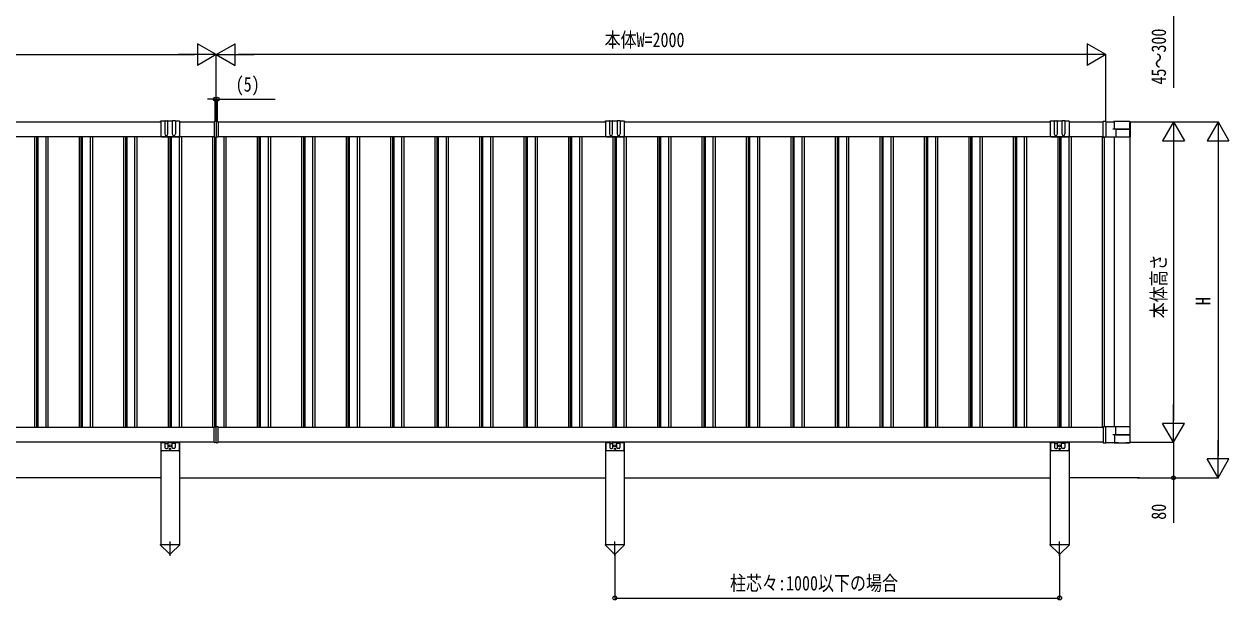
# Model space of a CAD drawing. Units: millimetres, scale not verified. Extents: x -4205 to 4205, y -2970 to 2970.
# Drawn here: x 11 to 2719, y -982 to 312 of the extents above; entities that cross this region are included whole.
import ezdxf
from ezdxf.enums import TextEntityAlignment as Align

# ---------------------------------------------------------------- set-up
doc = ezdxf.new("R2010")
doc.units = ezdxf.units.MM
doc.header["$LTSCALE"] = 16
doc.layers.add('0-3_YKK_A1', color=4, linetype='Continuous')
doc.layers.add('0-4_YKK_D', color=6, linetype='Continuous')
doc.styles.add('ＭＳ ゴシック', font='')
doc.styles.get('ＭＳ ゴシック').set_extended_font_data('MS Gothic')

msp = doc.modelspace()

# ---------------------------------------------------------------- linework, layer by layer
at = {"layer": '0-3_YKK_A1'}
for p, q in [((-640.04, 92.09), (317.96, 92.09)), ((326.96, 93.49), (317.96, 93.49)), ((317.96, 93.49), (317.96, 88.99)), ((317.96, 88.99), (317.96, 60.48)), ((326.96, 93.49), (326.96, 65.01)), ((327.96, 94.49), (332.96, 94.49)), ((343.96, 93.49), (333.96, 93.49)), ((333.96, 65.01), (333.96, 93.49)), ((343.96, 93.49), (343.96, 65.01)), ((349.96, 94.49), (344.96, 94.49)), ((359.96, 93.49), (350.96, 93.49)), ((350.96, 93.49), (350.96, 65.01)), ((359.96, 93.49), (359.96, 88.99)), ((359.96, 92.09), (438.45, 92.09)), ((359.96, 88.99), (359.96, 60.48)), ((438.45, 92.74), (438.45, 91.95)), ((438.45, 91.95), (438.45, 58.71)), ((442.95, 93.21), (438.64, 92.94)), ((442.95, 92.21), (442.95, 58.71)), ((447.45, 92.74), (447.45, 91.95)), ((447.45, 92.09), (1317.96, 92.16)), ((447.45, 91.95), (447.45, 58.71)), ((1326.96, 93.49), (1317.96, 93.49)), ((1317.96, 93.49), (1317.96, 88.99)), ((1317.96, 88.99), (1317.96, 60.48)), ((1326.96, 93.49), (1326.96, 65.01)), ((1327.96, 94.49), (1332.96, 94.49)), ((1343.96, 93.49), (1333.96, 93.49)), ((1333.96, 65.01), (1333.96, 93.49)), ((1343.96, 93.49), (1343.96, 65.01)), ((1349.96, 94.49), (1344.96, 94.49)), ((1359.96, 93.49), (1350.96, 93.49)), ((1350.96, 93.49), (1350.96, 65.01)), ((1359.96, 93.49), (1359.96, 88.99)), ((1359.96, 92.02), (2317.96, 92.09)), ((1359.96, 88.99), (1359.96, 60.48)), ((2326.96, 93.49), (2317.96, 93.49)), ((2317.96, 93.49), (2317.96, 88.99)), ((2317.96, 88.99), (2317.96, 60.48)), ((2326.96, 93.49), (2326.96, 65.01)), ((2327.96, 94.49), (2332.96, 94.49)), ((2343.96, 93.49), (2333.96, 93.49)), ((2333.96, 65.01), (2333.96, 93.49)), ((2343.96, 93.49), (2343.96, 65.01)), ((2349.96, 94.49), (2344.96, 94.49)), ((2359.96, 93.49), (2350.96, 93.49)), ((2350.96, 93.49), (2350.96, 65.01)), ((2359.96, 93.49), (2359.96, 60.48)), ((2359.96, 93.49), (2359.96, 88.99)), ((2359.96, 92.09), (2436.96, 92.09)), ((2436.96, 92.26), (2436.96, 92.96)), ((2436.96, 58.79), (2436.96, 92.26)), ((2437.26, 93.26), (2442.66, 93.31)), ((2442.96, 93.01), (2442.96, 92.31)), ((2442.96, 92.31), (2442.96, 58.79)), ((2442.96, 92.29), (2462.25, 92.29)), ((2461.71, 93.29), (2496.21, 93.29)), ((2462.55, 75.29), (2462.55, 91.99)), ((2496.66, 75.39), (2496.66, 92.01)), ((2497.21, 92.29), (2497.21, 58.79)), ((438.45, 58.09), (-1551.04, 58.09)), ((34.31, 58.09), (34.31, -593.91)), ((38.61, 58.09), (38.61, -593.91)), ((41.51, 58.09), (41.51, -593.91)), ((59.31, 58.09), (59.31, -593.91)), ((64.31, 58.09), (64.31, -593.91)), ((134.31, 58.09), (134.31, -593.91)), ((138.61, 58.09), (138.61, -593.91)), ((141.51, 58.09), (141.51, -593.91)), ((159.31, 58.09), (159.31, -593.91)), ((164.31, 58.09), (164.31, -593.91)), ((234.31, 58.09), (234.31, -593.91)), ((238.61, 58.09), (238.61, -593.91)), ((241.51, 58.09), (241.51, -593.91)), ((259.31, 58.09), (259.31, -593.91)), ((264.31, 58.09), (264.31, -593.91)), ((319.96, 58.48), (338.25, 58.48)), ((334.31, 58.09), (334.31, -593.91)), ((338.61, 58.09), (338.61, -593.91)), ((339.68, 58.48), (357.96, 58.48)), ((341.51, 58.09), (341.51, -593.91)), ((359.31, 58.09), (359.31, -593.91)), ((364.31, 58.09), (364.31, -593.91)), ((434.31, 58.09), (434.31, -593.91)), ((438.45, 58.71), (438.45, 57.91)), ((438.61, 57.71), (438.61, -593.36)), ((439.01, 57.71), (442.95, 57.71)), ((441.69, 57.71), (441.69, -593.35)), ((442.95, 57.71), (442.95, 58.71)), ((446.89, 57.71), (442.95, 57.71)), ((447.45, 58.71), (447.45, 57.91)), ((2436.96, 58.09), (447.45, 58.09)), ((459.49, 58.09), (459.49, -593.91)), ((464.49, 58.09), (464.49, -593.91)), ((534.49, 58.09), (534.49, -593.91)), ((538.79, 58.09), (538.79, -593.91)), ((541.69, 58.09), (541.69, -593.91)), ((559.49, 58.09), (559.49, -593.91)), ((564.49, 58.09), (564.49, -593.91)), ((634.49, 58.09), (634.49, -593.91)), ((638.79, 58.09), (638.79, -593.91)), ((641.69, 58.09), (641.69, -593.91)), ((659.49, 58.09), (659.49, -593.91)), ((664.49, 58.09), (664.49, -593.91)), ((734.49, 58.09), (734.49, -593.91)), ((738.79, 58.09), (738.79, -593.91)), ((741.69, 58.09), (741.69, -593.91)), ((759.49, 58.09), (759.49, -593.91)), ((764.49, 58.09), (764.49, -593.91)), ((834.49, 58.09), (834.49, -593.91)), ((838.79, 58.09), (838.79, -593.91)), ((841.69, 58.09), (841.69, -593.91)), ((859.49, 58.09), (859.49, -593.91)), ((864.49, 58.09), (864.49, -593.91)), ((934.49, 58.09), (934.49, -593.91)), ((938.79, 58.09), (938.79, -593.91)), ((941.69, 58.09), (941.69, -593.91)), ((959.49, 58.09), (959.49, -593.91)), ((964.49, 58.09), (964.49, -593.91)), ((1034.49, 58.09), (1034.49, -593.91)), ((1038.79, 58.09), (1038.79, -593.91)), ((1041.69, 58.09), (1041.69, -593.91)), ((1059.49, 58.09), (1059.49, -593.91)), ((1064.49, 58.09), (1064.49, -593.91)), ((1134.49, 58.09), (1134.49, -593.91)), ((1138.79, 58.09), (1138.79, -593.91)), ((1141.69, 58.09), (1141.69, -593.91)), ((1159.49, 58.09), (1159.49, -593.91)), ((1164.49, 58.09), (1164.49, -593.91)), ((1234.49, 58.09), (1234.49, -593.91)), ((1238.79, 58.09), (1238.79, -593.91)), ((1241.69, 58.09), (1241.69, -593.91)), ((1259.49, 58.09), (1259.49, -593.91)), ((1264.49, 58.09), (1264.49, -593.91)), ((1319.96, 58.48), (1338.25, 58.48)), ((1334.49, 58.09), (1334.49, -593.91)), ((1338.79, 58.09), (1338.79, -593.91)), ((1339.68, 58.48), (1357.96, 58.48)), ((1341.69, 58.09), (1341.69, -593.91)), ((1359.49, 58.09), (1359.49, -593.91)), ((1364.49, 58.09), (1364.49, -593.91)), ((1434.49, 58.09), (1434.49, -593.91)), ((1438.79, 58.09), (1438.79, -593.91)), ((1441.69, 58.09), (1441.69, -593.91)), ((1459.49, 58.09), (1459.49, -593.91)), ((1464.49, 58.09), (1464.49, -593.91)), ((1534.49, 58.09), (1534.49, -593.91)), ((1538.79, 58.09), (1538.79, -593.91)), ((1541.69, 58.09), (1541.69, -593.91)), ((1559.49, 58.09), (1559.49, -593.91)), ((1564.49, 58.09), (1564.49, -593.91)), ((1634.49, 58.09), (1634.49, -593.91)), ((1638.79, 58.09), (1638.79, -593.91)), ((1641.69, 58.09), (1641.69, -593.91)), ((1659.49, 58.09), (1659.49, -593.91)), ((1664.49, 58.09), (1664.49, -593.91)), ((1734.49, 58.09), (1734.49, -593.91)), ((1738.79, 58.09), (1738.79, -593.91)), ((1741.69, 58.09), (1741.69, -593.91)), ((1759.49, 58.09), (1759.49, -593.91)), ((1764.49, 58.09), (1764.49, -593.91)), ((1834.49, 58.09), (1834.49, -593.91)), ((1838.79, 58.09), (1838.79, -593.91)), ((1841.69, 58.09), (1841.69, -593.91)), ((1859.49, 58.09), (1859.49, -593.91)), ((1864.49, 58.09), (1864.49, -593.91)), ((1934.49, 58.09), (1934.49, -593.91)), ((1938.79, 58.09), (1938.79, -593.91)), ((1941.69, 58.09), (1941.69, -593.91)), ((1959.49, 58.09), (1959.49, -593.91)), ((1964.49, 58.09), (1964.49, -593.91)), ((2034.49, 58.09), (2034.49, -593.91)), ((2038.79, 58.09), (2038.79, -593.91)), ((2041.69, 58.09), (2041.69, -593.91)), ((2059.49, 58.09), (2059.49, -593.91)), ((2064.49, 58.09), (2064.49, -593.91)), ((2134.49, 58.09), (2134.49, -593.91)), ((2138.79, 58.09), (2138.79, -593.91)), ((2141.69, 58.09), (2141.69, -593.91)), ((2159.49, 58.09), (2159.49, -593.91)), ((2164.49, 58.09), (2164.49, -593.91)), ((2234.49, 58.09), (2234.49, -593.91)), ((2238.79, 58.09), (2238.79, -593.91)), ((2241.69, 58.09), (2241.69, -593.91)), ((2259.49, 58.09), (2259.49, -593.91)), ((2264.49, 58.09), (2264.49, -593.91)), ((2319.96, 58.48), (2338.24, 58.48)), ((2334.49, 58.09), (2334.49, -593.91)), ((2338.79, 58.09), (2338.79, -593.91)), ((2339.67, 58.48), (2357.96, 58.48)), ((2341.69, 58.09), (2341.69, -593.91)), ((2359.49, 58.09), (2359.49, -593.91)), ((2364.49, 58.09), (2364.49, -593.91)), ((2434.49, 58.09), (2434.49, -593.91)), ((2436.96, 58.09), (2436.96, 58.79)), ((2442.66, 57.79), (2437.26, 57.79)), ((2438.79, 57.79), (2438.79, -593.61)), ((2458.05, 57.79), (2442.66, 57.79)), ((2442.96, 58.79), (2442.96, 58.09)), ((2465.56, 57.79), (2458.05, 57.79)), ((2465.33, 75.29), (2458.18, 75.29)), ((2461.66, 57.79), (2461.66, -593.61)), ((2462.36, 57.79), (2461.71, 57.79)), ((2471.5, 57.79), (2462.36, 57.79)), ((2496.66, 75.39), (2462.55, 75.39)), ((2465.33, 75.29), (2496.66, 75.29)), ((2465.33, 75.29), (2465.33, 58.09)), ((2465.33, 75.29), (2465.33, 58.09)), ((2496.36, 57.79), (2465.56, 57.79)), ((2486.42, 57.79), (2471.5, 57.79)), ((2495.55, 57.79), (2486.42, 57.79)), ((2496.21, 57.79), (2495.55, 57.79)), ((2496.66, 58.09), (2496.66, 75.29)), ((2496.66, 57.9), (2496.66, -593.72)), ((-1551.04, -593.91), (438.45, -593.91)), ((438.45, -594.35), (438.45, -593.55)), ((438.45, -627.59), (438.45, -594.35)), ((439.01, -593.35), (442.95, -593.35)), ((442.95, -593.35), (442.95, -594.35)), ((446.89, -593.35), (442.95, -593.35)), ((442.95, -627.85), (442.95, -594.35)), ((447.45, -594.35), (447.45, -593.55)), ((447.45, -593.91), (2436.96, -593.91)), ((447.45, -627.59), (447.45, -594.35)), ((2436.96, -593.91), (2436.96, -594.61)), ((2436.96, -594.61), (2436.96, -628.08)), ((2442.66, -593.61), (2437.26, -593.61)), ((2458.05, -593.61), (2442.66, -593.61)), ((2442.96, -594.61), (2442.96, -593.91)), ((2442.96, -628.13), (2442.96, -594.61)), ((2465.56, -593.61), (2458.05, -593.61)), ((2462.36, -593.61), (2461.71, -593.61)), ((2471.5, -593.61), (2462.36, -593.61)), ((2465.33, -611.11), (2465.33, -593.91)), ((2465.33, -611.11), (2465.33, -593.91)), ((2496.36, -593.61), (2465.56, -593.61)), ((2486.42, -593.61), (2471.5, -593.61)), ((2495.55, -593.61), (2486.42, -593.61)), ((2496.21, -593.61), (2495.55, -593.61)), ((2496.66, -593.91), (2496.66, -611.11)), ((2497.21, -628.11), (2497.21, -594.61)), ((2465.33, -611.11), (2458.18, -611.11)), ((2462.55, -611.11), (2462.55, -627.81)), ((2496.66, -611.21), (2462.55, -611.21)), ((2465.33, -611.11), (2496.66, -611.11)), ((2496.66, -611.21), (2496.66, -627.84)), ((438.45, -627.91), (-1551.04, -627.91)), ((317.96, -627.91), (317.96, -857.91)), ((318.46, -627.91), (318.46, -644.88)), ((327.46, -629.38), (318.46, -629.38)), ((357.46, -646.88), (320.46, -646.88)), ((327.46, -627.88), (327.46, -639.88)), ((328.46, -630.38), (333.46, -630.38)), ((329.46, -641.88), (332.46, -641.88)), ((334.46, -639.88), (334.46, -627.88)), ((343.46, -629.38), (334.46, -629.38)), ((343.46, -639.88), (343.46, -627.88)), ((349.46, -630.38), (344.46, -630.38)), ((348.46, -641.88), (345.46, -641.88)), ((350.46, -627.88), (350.46, -639.88)), ((359.46, -629.38), (350.46, -629.38)), ((359.46, -627.91), (359.46, -644.88)), ((359.96, -627.91), (359.96, -857.91)), ((438.45, -628.39), (438.45, -627.59)), ((442.95, -628.85), (438.64, -628.59)), ((447.45, -628.39), (447.45, -627.59)), ((2436.96, -627.91), (447.45, -627.91)), ((1317.96, -627.91), (1317.96, -857.91)), ((1318.46, -627.91), (1318.46, -644.88)), ((1327.46, -629.38), (1318.46, -629.38)), ((1357.46, -646.88), (1320.46, -646.88)), ((1327.46, -627.88), (1327.46, -639.88)), ((1328.46, -630.38), (1333.46, -630.38)), ((1329.46, -641.88), (1332.46, -641.88)), ((1334.46, -639.88), (1334.46, -627.88)), ((1343.46, -629.38), (1334.46, -629.38)), ((1343.46, -639.88), (1343.46, -627.88)), ((1349.46, -630.38), (1344.46, -630.38)), ((1348.46, -641.88), (1345.46, -641.88)), ((1350.46, -627.88), (1350.46, -639.88)), ((1359.46, -629.38), (1350.46, -629.38)), ((1359.46, -627.91), (1359.46, -644.88)), ((1359.96, -627.91), (1359.96, -857.91)), ((2317.96, -627.91), (2317.96, -857.91)), ((2318.46, -627.91), (2318.46, -644.88)), ((2327.46, -629.38), (2318.46, -629.38)), ((2357.46, -646.88), (2320.46, -646.88)), ((2327.46, -627.88), (2327.46, -639.88)), ((2328.46, -630.38), (2333.46, -630.38)), ((2329.46, -641.88), (2332.46, -641.88)), ((2334.46, -639.88), (2334.46, -627.88)), ((2343.46, -629.38), (2334.46, -629.38)), ((2343.46, -639.88), (2343.46, -627.88)), ((2349.46, -630.38), (2344.46, -630.38)), ((2348.46, -641.88), (2345.46, -641.88)), ((2350.46, -627.88), (2350.46, -639.88)), ((2359.46, -629.38), (2350.46, -629.38)), ((2359.46, -627.91), (2359.46, -644.88)), ((2359.96, -627.91), (2359.96, -857.91)), ((2436.96, -628.08), (2436.96, -628.78)), ((2437.26, -629.08), (2442.66, -629.13)), ((2442.96, -628.11), (2462.25, -628.11)), ((2442.96, -628.83), (2442.96, -628.13)), ((2461.71, -629.11), (2496.21, -629.11)), ((317.96, -707.91), (-640.04, -707.91)), ((359.96, -707.91), (1317.96, -707.91)), ((1359.96, -707.91), (2317.96, -707.91)), ((2518.14, -707.91), (2359.96, -707.91)), ((317.76, -858.91), (317.76, -857.91)), ((317.76, -857.91), (360.16, -857.91)), ((317.76, -858.91), (335.44, -876.46)), ((338.96, -883.42), (338.96, -850.95)), ((360.16, -858.91), (342.48, -876.46)), ((360.16, -857.91), (360.16, -858.91)), ((1317.76, -858.91), (1317.76, -857.91)), ((1317.76, -857.91), (1360.16, -857.91)), ((1317.76, -858.91), (1335.44, -876.46)), ((1338.96, -883.42), (1338.96, -850.95)), ((1360.16, -858.91), (1342.48, -876.46)), ((1360.16, -857.91), (1360.16, -858.91)), ((2317.76, -858.91), (2317.76, -857.91)), ((2317.76, -857.91), (2360.16, -857.91)), ((2317.76, -858.91), (2335.44, -876.46)), ((2338.96, -883.42), (2338.96, -850.95)), ((2360.16, -858.91), (2342.48, -876.46)), ((2360.16, -857.91), (2360.16, -858.91))]:
    msp.add_line(p, q, dxfattribs=at)
for points in [[(442.95, 92.21), (442.95, 93.21), (447.27, 92.94)], [(442.95, -627.85), (442.95, -628.85), (447.27, -628.59)]]:
    msp.add_lwpolyline(points, dxfattribs=at)
for centre, radius in [((338.96, -635.88), 2.1), ((338.96, -642.88), 1.65), ((1338.96, -635.88), 2.1), ((1338.96, -642.88), 1.65), ((2338.96, -635.88), 2.1), ((2338.96, -642.88), 1.65)]:
    msp.add_circle(centre, radius, dxfattribs=at)
for centre, radius, start, end in [((317.96, 91.49), 2, 90, 162.54246), ((327.96, 93.49), 1, 90, 180), ((332.96, 93.49), 1, 0, 90), ((344.96, 93.49), 1, 90, 180), ((349.96, 93.49), 1, 0, 90), ((359.96, 91.49), 2, 17.45754, 90), ((438.65, 92.74), 0.2, 93.5, 180), ((447.25, 92.74), 0.2, 0, 86.5), ((1317.96, 91.49), 2, 90, 162.54246), ((1327.96, 93.49), 1, 90, 180), ((1332.96, 93.49), 1, 0, 90), ((1344.96, 93.49), 1, 90, 180), ((1349.96, 93.49), 1, 0, 90), ((1359.96, 91.49), 2, 17.45754, 90), ((2317.96, 91.49), 2, 90, 162.54246), ((2327.96, 93.49), 1, 90, 180), ((2332.96, 93.49), 1, 0, 90), ((2344.96, 93.49), 1, 90, 180), ((2349.96, 93.49), 1, 0, 90), ((2359.96, 91.49), 2, 17.45754, 90), ((2437.26, 92.96), 0.3, 90.5, 180), ((2442.66, 93.01), 0.3, 0, 90.5), ((2478.96, -103.12), 196.21, 84.90439, 95.09561), ((2462.25, 91.99), 0.3, 0, 90), ((2496.36, 92.01), 0.3, 0, 84.90439), ((319.96, 60.48), 2, 180, 270), ((330.46, 65.01), 3.5, 180.00009, 359.99984), ((338.96, 57.78), 1, 44.427, 135.573), ((347.46, 65.01), 3.5, 180.00016, 359.99991), ((357.96, 60.48), 2, 270, 0), ((438.66, 57.91), 0.201, 179.90369, 269.4192), ((447.25, 57.91), 0.201, 270.5808, 0.09631), ((1319.96, 60.48), 2, 180, 270), ((1330.46, 65.01), 3.5, 180.00009, 359.99984), ((1338.96, 57.78), 1, 44.427, 135.573), ((1347.46, 65.01), 3.5, 180.00016, 359.99991), ((1357.96, 60.48), 2, 270, 0), ((2319.96, 60.48), 2, 180, 270), ((2330.46, 65.01), 3.5, 180.00009, 359.99984), ((2338.96, 57.78), 1, 44.427, 135.573), ((2347.46, 65.01), 3.5, 180.00016, 359.99991), ((2357.96, 60.48), 2, 270, 0), ((2437.26, 58.09), 0.3, 180, 270), ((2442.66, 58.09), 0.3, 270, 0), ((2465.6, 58.06), 0.272, 173.55811, 261.61941), ((2465.6, 58.06), 0.272, 173.55811, 261.61941), ((2496.36, 58.09), 0.3, 270, 0), ((438.66, -593.55), 0.201, 90.5808, 180.09631), ((447.25, -593.55), 0.201, 359.90369, 89.4192), ((2437.26, -593.91), 0.3, 90, 180), ((2442.66, -593.91), 0.3, 0, 90), ((2465.6, -593.88), 0.272, 98.38059, 186.44189), ((2465.6, -593.88), 0.272, 98.38059, 186.44189), ((2496.36, -593.91), 0.3, 0, 90), ((320.46, -644.88), 2, 180, 270), ((328.46, -629.38), 1, 180, 270), ((329.46, -639.88), 2, 180, 270), ((332.46, -639.88), 2, 270, 0), ((333.46, -629.38), 1, 270, 0), ((344.46, -629.38), 1, 180, 270), ((345.46, -639.88), 2, 180, 270), ((348.46, -639.88), 2, 270, 0), ((349.46, -629.38), 1, 270, 0), ((357.46, -644.88), 2, 270, 0), ((438.65, -628.39), 0.2, 180, 266.5), ((447.25, -628.39), 0.2, 273.5, 0), ((1320.46, -644.88), 2, 180, 270), ((1328.46, -629.38), 1, 180, 270), ((1329.46, -639.88), 2, 180, 270), ((1332.46, -639.88), 2, 270, 0), ((1333.46, -629.38), 1, 270, 0), ((1344.46, -629.38), 1, 180, 270), ((1345.46, -639.88), 2, 180, 270), ((1348.46, -639.88), 2, 270, 0), ((1349.46, -629.38), 1, 270, 0), ((1357.46, -644.88), 2, 270, 0), ((2320.46, -644.88), 2, 180, 270), ((2328.46, -629.38), 1, 180, 270), ((2329.46, -639.88), 2, 180, 270), ((2332.46, -639.88), 2, 270, 0), ((2333.46, -629.38), 1, 270, 0), ((2344.46, -629.38), 1, 180, 270), ((2345.46, -639.88), 2, 180, 270), ((2348.46, -639.88), 2, 270, 0), ((2349.46, -629.38), 1, 270, 0), ((2357.46, -644.88), 2, 270, 0), ((2437.26, -628.78), 0.3, 180, 269.5), ((2442.66, -628.83), 0.3, 269.5, 0), ((2478.96, -432.7), 196.21, 264.90439, 275.09561), ((2462.25, -627.81), 0.3, 270, 0), ((2496.36, -627.84), 0.3, 275.09561, 0), ((338.96, -872.91), 5, 225.20979, 314.79021), ((338.96, -872.91), 5, 225.20979, 314.79021), ((1338.96, -872.91), 5, 225.20979, 314.79021), ((1338.96, -872.91), 5, 225.20979, 314.79021), ((2338.96, -872.91), 5, 225.20979, 314.79021), ((2338.96, -872.91), 5, 225.20979, 314.79021)]:
    msp.add_arc(centre, radius, start, end, dxfattribs=at)
for centre, major_axis, ratio, start_param, end_param in [((2461.71, 92.29), (0.707, -0.707), 0.99997, 2.3562326, 3.9269527), ((2496.21, 92.29), (0.707, 0.707), 0.99997, 5.4978252, 7.0685454), ((439.01, 58.71), (6.74, 0), 0.148374, 4.6587856, 4.712389), ((446.89, 58.71), (6.74, 0), 0.148374, 4.712389, 4.7659923), ((2496.21, 58.79), (1, 0), 0.999985, 4.712389, 6.2831853), ((439.01, -594.35), (6.74, 0), 0.148374, 1.5707963, 1.6243997), ((446.89, -594.35), (6.74, 0), 0.148374, 1.517193, 1.5707963), ((2496.21, -594.61), (1, 0), 0.999985, 6.2831853, 7.8539816), ((2461.71, -628.11), (0.707, 0.707), 0.99997, 2.3562326, 3.9269527), ((2496.21, -628.11), (0.707, -0.707), 0.99997, 5.4978252, 7.0685454)]:
    msp.add_ellipse(centre, major_axis=major_axis, ratio=ratio, start_param=start_param, end_param=end_param, dxfattribs=at)
at = {"layer": '0-4_YKK_D'}
for p, q in [((442.96, 243.09), (400.52, 267.59)), ((400.52, 267.59), (400.52, 218.59)), ((442.96, 243.09), (485.39, 267.59)), ((442.96, 93.09), (442.96, 244.09)), ((442.96, 122.58), (442.96, 244.09)), ((485.39, 218.59), (485.39, 267.59)), ((2442.96, 243.09), (2400.52, 267.59)), ((2400.52, 267.59), (2400.52, 218.59)), ((2442.96, 94.39), (2442.96, 244.09)), ((-1508.04, 243.09), (393.96, 243.09)), ((442.96, 243.09), (358.09, 243.09)), ((442.96, 243.09), (400.52, 218.59)), ((442.96, 243.09), (485.39, 218.59)), ((442.96, 243.09), (527.83, 243.09)), ((2393.96, 243.09), (491.96, 243.09)), ((2442.96, 243.09), (2358.09, 243.09)), ((2442.96, 243.09), (2400.52, 218.59)), ((440.46, 143.09), (423.46, 143.09)), ((440.46, 93.09), (440.46, 144.09)), ((440.46, 143.09), (445.46, 143.09)), ((445.46, 93.09), (445.46, 144.09)), ((445.46, 143.09), (575.06, 143.09)), ((2495.96, 92.09), (2595.96, 92.09)), ((2495.96, 92.09), (2695.96, 92.09)), ((2594.96, 92.09), (2570.46, 49.65)), ((2594.96, 92.09), (2619.46, 49.65)), ((2594.96, 92.09), (2594.96, 7.22)), ((2694.96, 92.09), (2670.46, 49.65)), ((2694.96, 92.09), (2719.46, 49.65)), ((2694.96, 92.09), (2694.96, 7.22)), ((2570.46, 49.65), (2619.46, 49.65)), ((2594.96, 43.09), (2594.96, -578.91)), ((2670.46, 49.65), (2719.46, 49.65)), ((2694.96, 43.09), (2694.96, -658.91)), ((2594.96, -627.91), (2594.96, -543.04)), ((2594.96, -627.91), (2570.46, -585.48)), ((2619.46, -585.48), (2570.46, -585.48)), ((2594.96, -627.91), (2619.46, -585.48)), ((2495.96, -627.91), (2595.96, -627.91)), ((2495.96, -627.91), (2595.96, -627.91)), ((2694.96, -707.91), (2694.96, -623.04)), ((2694.96, -707.91), (2670.46, -665.48)), ((2719.46, -665.48), (2670.46, -665.48)), ((2694.96, -707.91), (2719.46, -665.48)), ((2512.96, -707.91), (2695.96, -707.91)), ((1338.96, -878.91), (1338.96, -978.91)), ((2338.96, -878.91), (2338.96, -978.91)), ((1338.96, -977.91), (2338.96, -977.91))]:
    msp.add_line(p, q, dxfattribs=at)
for points in [[(2594.96, 486.29), (2594.96, 382.29), (2594.96, 168.89)], [(2594.96, -627.91), (2594.96, -707.91), (2594.96, -809.07)]]:
    msp.add_lwpolyline(points, dxfattribs=at)
for centre in [(440.46, 143.09), (445.46, 143.09), (2594.96, -707.91), (1338.96, -977.91), (2338.96, -977.91)]:
    msp.add_circle(centre, 4.25, dxfattribs=at)

# ---------------------------------------------------------------- texts
at = {"layer": '0-4_YKK_D', "style": 'ＭＳ ゴシック', "width": 0.8}
for s, p in [('45～300', (2587.96, 175.89)), ('本体高さ', (2587.96, -349.51)), ('H', (2687.96, -319.91)), ('80', (2587.96, -802.07))]:
    msp.add_text(s, height=32.99, rotation=90, dxfattribs=at).set_placement(p, align=Align.BOTTOM_LEFT)
for s, p in [('本体W=2000', (1315.76, 250.09)), ('(5)', (486.46, 150.09)), ('柱芯々:1000以下の場合', (1597.76, -970.91))]:
    msp.add_text(s, height=32.99, dxfattribs=at).set_placement(p, align=Align.BOTTOM_LEFT)

doc.saveas('drawing.dxf')
